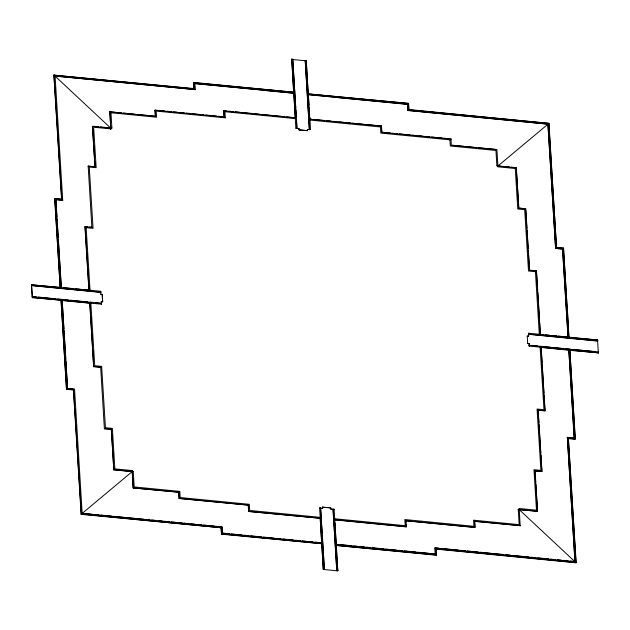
<?xml version="1.0" encoding="UTF-8"?>
<svg xmlns="http://www.w3.org/2000/svg" width="630" height="630" viewBox="0 0 630 630"><rect width="100%" height="100%" fill="white"/><g stroke="black" fill="none" stroke-linecap="round" stroke-linejoin="round"><path stroke-width="0.94" d="M53.849 75.127L193.953 88.562L193.575 82.428L293.785 92.208L193.426 82.703L193.812 88.838L53.849 75.127L61.567 199.34L54.66 198.663L60.181 287.611L31.5 284.799L32.303 297.683L61.126 300.219L66.512 389.442L73.56 389.844L66.654 389.167M54.991 76.057L195.048 89.586L54.991 76.057L110.778 128.166L92.468 126.37L94.98 166.855L88.066 166.178L93.35 166.501M54.66 198.663L61.709 199.064L53.991 74.852L55.086 75.876L62.709 200.269L55.802 199.592L61.267 287.619L89.011 290.147L85.066 226.658L87.657 226.91M92.468 126.37L94.98 166.855M55.802 199.592L62.709 200.269M109.864 111.723L110.793 129.174L109.864 111.723L110.959 112.746L156.579 117.212L156.193 111.077L225.312 117.849L224.934 111.715L295.431 118.621M110.88 127.977L111.912 128.079L110.959 112.746M31.5 284.799L61.362 287.438L58.385 239.51M31.555 285.721L31.642 284.524M32.24 296.761L36.28 296.872M32.303 297.683L32.39 296.486M88.917 290.328L84.971 226.839L86.16 227.682L93.067 228.359L89.255 167.013L96.169 167.69L93.657 127.205L110.935 128.898M60.181 287.611L54.802 198.387L55.897 199.411L56.377 207.239M84.971 226.839L91.98 227.335L89.381 227.084M109.77 111.904L155.389 116.377L155.004 110.242L158.02 110.344M155.389 116.377L155.106 110.061M320.26 518.269L248.63 511.442L320.26 518.269L321.686 542.989L222.508 533.271L222.217 526.948L82.168 513.426L74.545 389.025L67.536 388.529L62.165 300.321L63.929 328.75M193.426 82.703L194.67 83.451L293.848 93.13L295.273 117.889L223.744 110.88L224.123 117.015L155.004 110.242M194.953 89.767L194.67 83.451L194.993 88.712M93.657 366.699L89.806 303.03L93.657 366.699L100.666 367.195L93.752 366.518M82.333 289.493L100.761 291.296L100.784 294.336L102.218 294.375L100.784 294.336M100.674 292.493L100.761 291.296M102.674 301.738L101.241 301.691L102.674 301.738L102.218 294.375M101.359 303.534L101.414 304.455L101.288 301.605M67.536 388.529L65.937 361.069M223.744 110.88L226.737 110.982M224.123 117.015L223.839 110.699M194.568 83.632L266.199 90.46M293.643 92.484L291.729 59.125L292.769 59.228L294.517 87.412M292.769 59.228L296.958 128.418M111.392 429.211L104.383 428.723L111.392 429.211L113.809 469.885L132.127 471.673L82.168 513.426L92.051 514.198M377.646 125.677L381.52 126.055L309.787 119.22L306.243 60.543L305.211 60.441L309.401 129.638M308.157 93.886L408.618 103.407L308.157 93.886L306.243 60.543M73.56 389.844L81.278 514.056L221.24 527.767L81.136 514.332L82.262 513.237M295.273 117.889L293.438 117.519M291.729 59.125L295.88 128.41L299.037 128.622L299.061 129.938L307.401 130.662L299.108 129.851M296.911 128.512L296.51 119.487M299.037 128.622L299.061 129.938M309.787 119.22L311.818 119.228M309.354 129.725L305.211 60.441M90.846 303.132L94.736 365.699L101.643 366.377L105.454 427.715L112.368 428.392L114.88 468.877L132.158 470.571L133.135 487.935L178.849 492.219L133.135 487.935M132.221 471.492L133.253 471.594L113.904 469.697M309.755 117.078L310.535 129.552L307.33 129.434L307.353 130.749M308.259 94.721L407.641 104.226L407.925 110.541L547.982 124.165L408.019 110.36L409.004 109.541L548.966 123.346L556.534 247.748L563.59 248.149L556.676 247.472M179.227 498.354L248.338 505.126L179.133 498.535L178.849 492.219M497.779 166.178C495.448 165.47 498.795 166.155 497.983 166.816L496.905 149.554L451.3 145.278L451.017 138.962L381.804 132.371L381.52 126.055M407.925 110.541L407.641 104.226M511.497 167.226L516.34 167.706L497.826 166.084L548.966 123.346L408.854 109.817L408.618 103.407M221.618 533.901L321.836 543.721L221.476 534.177L221.24 527.767M321.615 523.522L320.646 507.938C317.016 507.449 324.237 509.985 322.552 507.103L330.844 507.914L330.868 509.229L334.12 509.26L332.947 509.434M322.576 508.418L322.552 507.103M330.844 507.914L322.497 507.189M330.868 509.229L332.994 509.339L336.806 570.685M439.008 548.194L435.094 547.809L435.385 554.124L336.2 544.407L334.12 509.26M336.2 544.407L338.239 544.414M334.955 522.632L337.79 570.874L323.277 569.457L321.836 543.721M336.207 545.423L436.574 554.967L436.188 548.832L576.151 562.543L568.433 438.322L575.34 439L569.859 350.059L575.198 439.275L568.291 438.598L576.009 562.818L436.047 549.108L436.425 555.243L336.207 545.423L337.79 570.874M324.316 569.559L323.607 555.652M517.537 186.937L516.34 167.706L515.261 168.509L517.773 208.995L524.688 209.672L525.766 208.774L518.852 208.097M336.759 570.772L333.089 509.158M534.76 270.624L536.484 270.798L529.484 270.301L533.035 270.459M405.83 520.75L475.044 527.334L474.658 521.199L520.278 525.672L474.563 521.38L474.949 527.515L405.83 520.75L406.208 526.877L334.68 519.868M406.208 526.877L406.145 524.066M558.526 336.144L597.697 339.987L568.937 337.459L563.59 248.149L562.511 249.149L555.605 248.472L547.982 124.165M543.296 334.656L528.586 333.215L528.609 336.247L527.231 336.113L527.688 343.476L529.121 343.515L527.688 343.476M527.231 336.113L528.657 336.16L528.546 334.317L597.657 341.09L597.697 339.987M528.499 334.412L528.586 333.215M529.184 345.453L531.271 345.366M529.121 343.515L529.239 346.374L529.066 343.61M555.699 248.291L562.606 248.968L568.039 337.082L540.343 334.561L539.705 322.639M435.385 554.124L435.094 547.809M434.999 547.99L574.962 561.7L567.339 437.307L574.962 561.7L519.167 509.599L537.485 511.395L534.972 470.909L541.879 471.587L538.075 410.24L544.981 410.917L541.131 347.248L542.107 362.872M567.945 337.263L566.559 312.543M568.937 337.459L567.598 312.645M574.15 438.165L568.819 349.957L574.253 437.984L567.244 437.488M538.075 410.24L545.076 410.736L544.107 395.105M534.972 470.909L541.981 471.397L540.949 454.844M569.717 350.335L598.5 352.863L598.445 351.95L529.231 345.358M535.902 484.218L537.579 511.206L518.088 509.591L519.27 509.41M540.099 347.146L543.981 409.713L537.075 409.035L540.886 470.382L533.972 469.704L536.484 510.19L519.207 508.497L519.12 509.686M576.009 562.818L575.056 561.519L570.158 561.039M451.017 138.962L449.938 139.86L380.819 133.088L380.441 126.953L309.944 120.046M524.688 209.672L528.499 271.018L535.413 271.695L536.484 270.798L537.705 290.359M450.923 139.143L449.938 139.86L450.316 145.995L495.936 150.46L496.889 165.8M308.361 94.532L336.003 97.209M266.104 90.641L293.745 93.311M291.588 59.401L306.101 60.819M335.908 97.39L407.547 104.407M313.756 119.416L324.403 120.456M326.34 120.645L331.175 121.118M333.113 121.314L336.987 121.692M338.924 121.881L343.76 122.354M345.697 122.543L350.54 123.015M352.477 123.204L363.124 124.252M365.061 124.441L375.708 125.48M228.666 111.171L233.502 111.644M235.439 111.833L240.274 112.305M242.203 112.494L252.835 113.534M254.772 113.723L259.607 114.203M261.537 114.392L272.168 115.432M274.105 115.621L284.736 116.66M286.674 116.849L291.501 117.322M381.898 132.19L390.663 133.048M392.608 133.237L397.475 133.71M399.42 133.906L410.13 134.954M412.075 135.143L416.942 135.623M418.887 135.812L422.785 136.19M424.73 136.387L429.597 136.86M431.542 137.049L442.252 138.104M444.197 138.293L449.064 138.765M159.973 110.534L164.839 111.014M166.785 111.203L171.651 111.683M173.596 111.872L177.495 112.25M179.44 112.439L184.306 112.92M186.252 113.109L190.15 113.495M192.095 113.684L203.773 114.825M205.719 115.014L216.429 116.07M218.374 116.259L222.272 116.637M296.021 128.134L297.053 128.237M309.495 129.449L310.535 129.552M452.364 145.191L463.987 146.325M465.924 146.514L476.571 147.562M478.509 147.751L495.944 149.46M110.841 111.817L115.692 112.297M117.629 112.487L121.511 112.864M123.456 113.053L135.103 114.195M137.041 114.384L147.719 115.432M149.656 115.621L154.515 116.101M93.523 126.276L98.343 126.748M100.272 126.937L105.092 127.41M107.021 127.599L111.912 128.079M498.897 165.997L503.74 166.47M505.677 166.659L509.56 167.037M497.983 166.816L515.261 168.509M519.719 208.184L524.9 208.688M63.268 287.627L73.757 288.65M75.663 288.839L80.427 289.304M545.194 334.837L549.958 335.31M551.856 335.491L556.621 335.963M31.697 285.445L100.816 292.218M528.641 334.136L597.76 340.909M100.721 292.399L31.602 285.626L32.288 296.675L101.406 303.44M38.225 297.061L55.747 298.777M57.7 298.966L61.59 299.352M63.536 299.541L68.402 300.014M70.355 300.211L87.877 301.927M89.822 302.116L93.712 302.495M95.658 302.683L100.532 303.164M533.224 345.555L538.091 346.035M540.036 346.224L550.746 347.272M552.691 347.461L563.401 348.516M565.346 348.705L570.213 349.177M572.158 349.374L582.868 350.422M584.813 350.611L595.523 351.658M32.445 297.407L101.556 304.18M529.381 346.098L598.5 352.863M62.071 300.502L89.712 303.211M541.036 347.429L568.725 350.146M68.497 388.426L72.812 388.852M569.929 437.559L574.253 437.984M322.623 508.323L320.552 508.126L324.363 569.465M334.711 518.766L405.216 525.672L404.83 519.537L473.949 526.31L473.563 520.175L519.183 524.648L518.23 509.316M334.774 519.687L406.303 526.696M94.004 514.387L98.902 514.867M100.855 515.064L111.62 516.12M113.581 516.309L124.346 517.364M126.307 517.553L143.923 519.277M145.876 519.474L149.79 519.852M151.751 520.049L156.642 520.53M158.602 520.719L162.516 521.105M164.477 521.293L169.368 521.774M171.328 521.963L182.094 523.018M184.047 523.215L188.945 523.688M190.898 523.884L194.812 524.27M196.773 524.459L201.663 524.94M203.624 525.129L214.389 526.184M216.35 526.373L221.24 526.853M440.969 548.384L458.585 550.108M460.546 550.305L465.436 550.777M467.397 550.974L471.311 551.352M473.264 551.549L478.162 552.03M480.115 552.219L490.88 553.274M492.841 553.463L503.606 554.518M505.567 554.715L510.458 555.195M512.418 555.384L523.183 556.44M525.136 556.629L529.058 557.014M531.011 557.203L535.909 557.684M537.862 557.873L548.628 558.928M550.588 559.125L555.479 559.605M557.44 559.794L561.354 560.18M563.307 560.369L568.205 560.85M222.603 533.082L229.407 533.752M231.352 533.941L242.046 534.988M243.991 535.185L248.858 535.658M250.803 535.846L261.497 536.894M263.442 537.091L274.137 538.138M276.082 538.327L280.941 538.8M282.886 538.989L293.58 540.044M295.525 540.233L300.392 540.705M302.337 540.894L306.227 541.28M308.172 541.469L313.031 541.942M314.976 542.139L321.78 542.8M340.184 544.603L351.855 545.745M353.8 545.942L357.69 546.32M359.635 546.509L364.494 546.99M366.44 547.179L370.33 547.557M372.275 547.753L383.946 548.895M385.891 549.084L396.585 550.132M398.53 550.321L402.42 550.707M404.365 550.896L416.028 552.038M417.974 552.226L428.668 553.274M430.613 553.463L435.48 553.943M323.418 569.181L324.458 569.284M336.9 570.497L337.932 570.599M224.217 116.834L225.312 117.849M597.555 340.263L598.358 353.139M563.448 248.425L567.449 312.921M562.511 249.149L566.465 312.732M548.824 123.622L556.534 247.748M547.887 124.346L555.605 248.472M537.823 292.312L538.311 300.14M538.429 302.093L539.587 320.678M536.39 270.979L540.343 334.561M542.225 364.825L543.989 393.151M535.413 271.695L539.296 334.262M525.822 209.751L526.971 228.249M527.097 230.194L528.247 248.692M528.365 250.645L529.515 269.144M525.672 208.955L529.484 270.301M538.17 410.059L538.957 422.714M539.075 424.659L540.831 452.899M517.655 188.866L518.797 207.136M516.246 167.887L518.758 208.278M535.067 470.72L535.784 482.289M519.207 508.497L520.183 525.853M408.476 103.682L408.854 109.817M381.426 126.236L381.804 132.371M405.925 520.561L406.035 522.317M308.48 96.492L309.031 105.312M309.149 107.273L309.637 115.117M294.643 89.358L295.785 107.824M295.911 109.77L296.391 117.542M321.733 525.467L322.221 533.256M322.339 535.201L323.489 553.699M319.607 507.835L320.197 517.348L249.7 510.442L249.323 504.307L180.204 497.535L179.826 491.4L134.206 486.927L133.253 471.594M320.166 518.451L321.686 542.989M321.694 543.997L323.277 569.457M248.338 505.126L248.724 511.261M248.244 505.307L248.63 511.442M222.122 527.137L222.508 533.271M221.098 528.042L221.476 534.177M178.747 492.4L179.133 498.535M132.158 470.571L133.229 487.746M111.289 429.4L113.809 469.885M102.17 294.47L102.627 301.833M88.168 165.989L91.878 227.517M100.666 367.195L104.383 428.723M86.16 227.682L90.043 290.249M73.419 390.12L81.136 514.332M56.503 209.191L56.991 217.019M57.109 218.972L58.267 237.557M64.055 330.711L65.819 359.116M60.984 300.494L66.512 389.442"/></g></svg>
